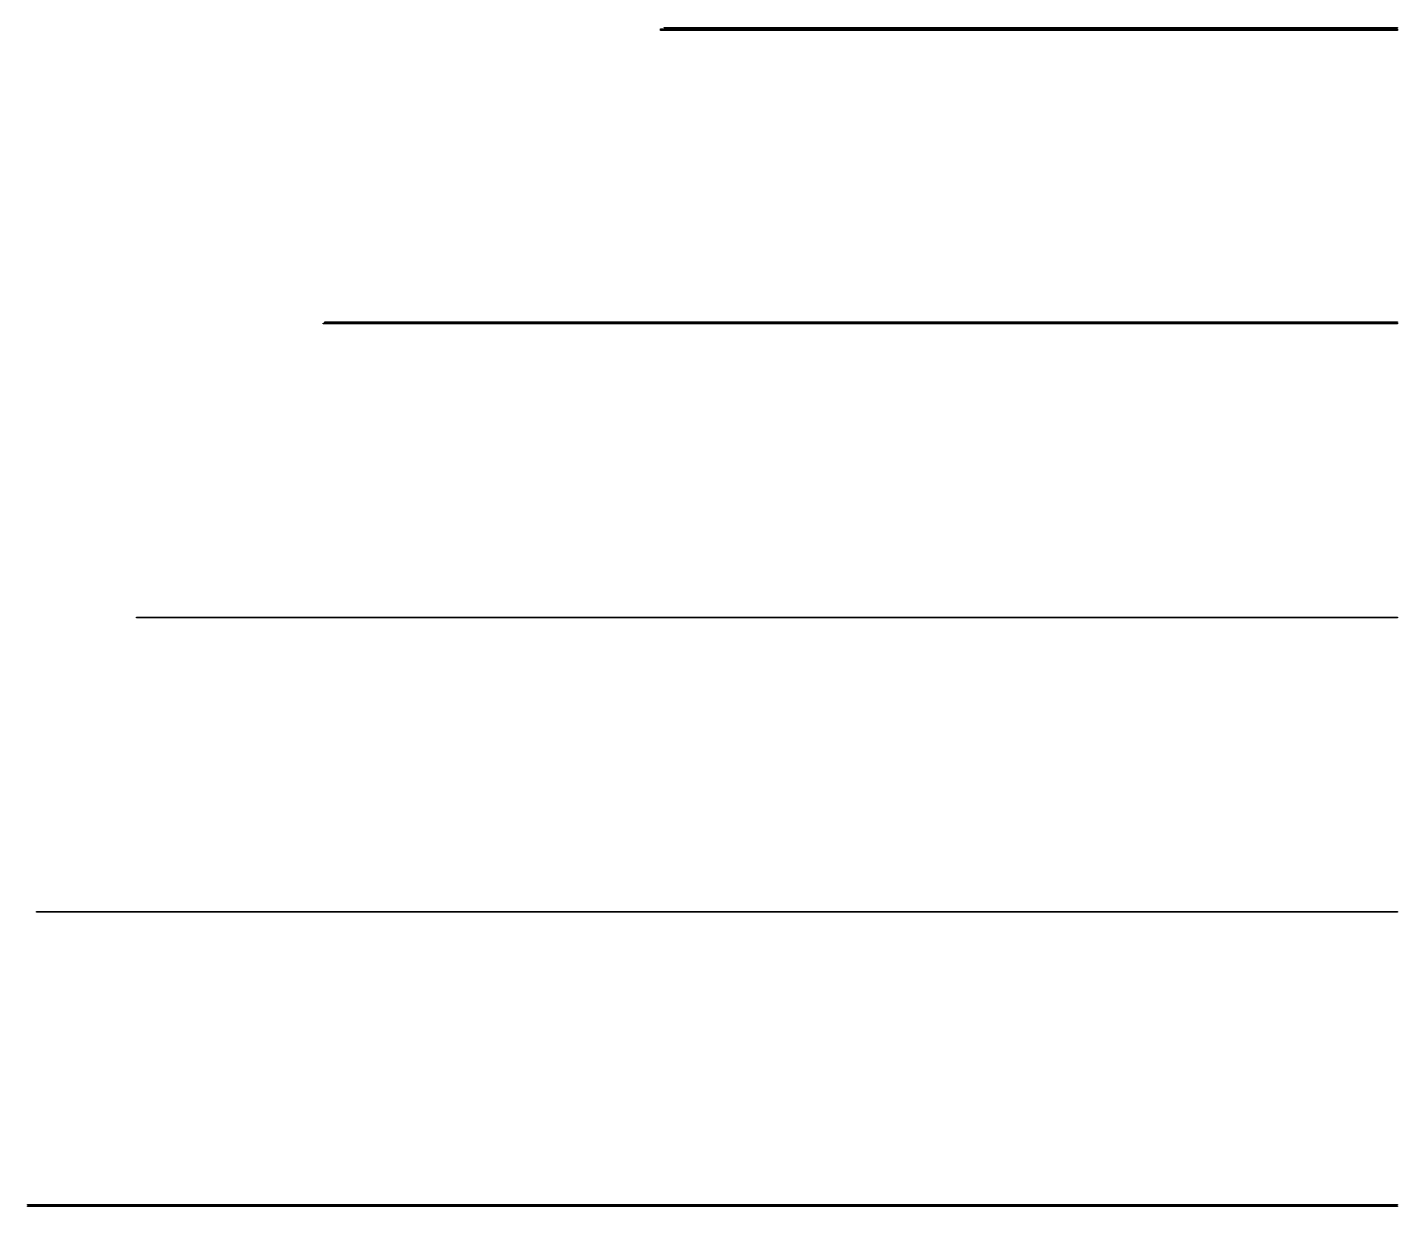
# Model space of a CAD drawing. Header units: millimetres. Extents: x -26.7 to 22.2, y -24.9 to 17.2.
import ezdxf

# ---------------------------------------------------------------- set-up
doc = ezdxf.new("R2010")
doc.units = ezdxf.units.MM

msp = doc.modelspace()

# ---------------------------------------------------------------- linework, layer by layer
for points in [[(-4.143707, 17.102109), (-4.143707, 17.122109), (22.153, 17.122109), (22.153, 17.102109)], [(-4.143357, 17.14215), (-4.143357, 17.16215), (22.153, 17.16215), (22.153, 17.14215)], [(-4.014189, 17.192041), (-4.014189, 17.212041), (22.153, 17.212041), (22.153, 17.192041)], [(-16.179464, 6.63933), (-16.179464, 6.65933), (22.153, 6.65933), (22.153, 6.63933)], [(-16.117615, 6.68933), (-16.117615, 6.70933), (22.153, 6.70933), (22.153, 6.68933)], [(-22.842511, -3.848), (-22.842511, -3.828), (22.153, -3.828), (22.153, -3.848)], [(-26.407028, -14.348), (-26.407028, -14.328), (22.153, -14.328), (22.153, -14.348)], [(-26.730331, -24.803068), (-26.730331, -24.783068), (22.153, -24.783068), (22.153, -24.803068)], [(-26.730331, -24.853068), (-26.730331, -24.833068), (22.153, -24.833068), (22.153, -24.853068)]]:
    msp.add_lwpolyline(points, close=True)

doc.saveas('drawing.dxf')
